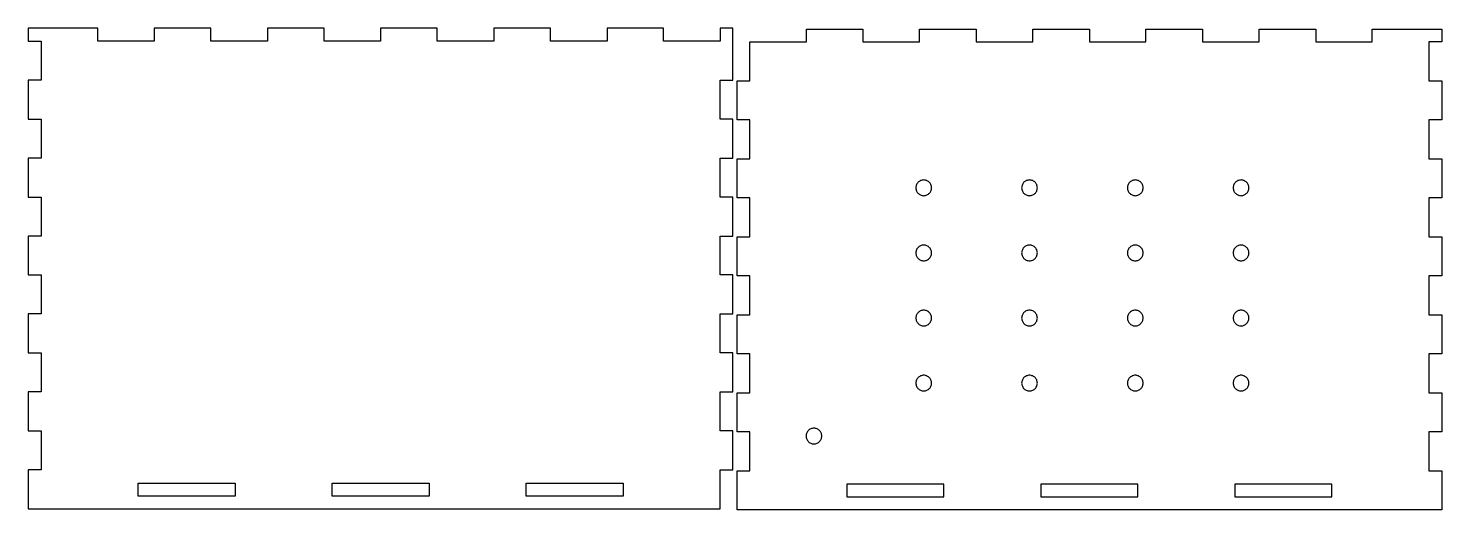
# Model space of a CAD drawing. Extents: x -116 to 1074, y 4 to 798.
# Drawn here: x 4 to 445.3, y 306.2 to 456.5 of the extents above; entities that cross this region are included whole.
import ezdxf

# ---------------------------------------------------------------- set-up
doc = ezdxf.new("R2010")
doc.units = 0

msp = doc.modelspace()

# ---------------------------------------------------------------- linework, layer by layer
at = {"layer": 'Layer 1', "color": 7}
for points in [[(25.676332, 456.48198), (4.007012, 456.48198)], [(4.007012, 456.48198), (4.007012, 452.481993)], [(25.676332, 452.481993), (25.676332, 456.48198)], [(61.006056, 456.48198), (43.337225, 456.48198)], [(43.337225, 456.48198), (43.337225, 452.481993)], [(61.006056, 452.481993), (61.006056, 456.48198)], [(96.338425, 456.48198), (78.677531, 456.48198)], [(78.677531, 456.48198), (78.677531, 452.481993)], [(96.338425, 452.481993), (96.338425, 456.48198)], [(131.676085, 456.48198), (114.007257, 456.48198)], [(114.007257, 456.48198), (114.007257, 452.481993)], [(131.676085, 452.481993), (131.676085, 456.48198)], [(167.005809, 456.48198), (149.33698, 456.48198)], [(149.33698, 456.48198), (149.33698, 452.481993)], [(167.005809, 452.481993), (167.005809, 456.48198)], [(202.33818, 456.48198), (184.677286, 456.48198)], [(184.677286, 456.48198), (184.677286, 452.481993)], [(202.33818, 452.481993), (202.33818, 456.48198)], [(224.007499, 456.48198), (220.007009, 456.48198)], [(220.007009, 456.48198), (220.007009, 452.481993)], [(224.007499, 440.315317), (224.007499, 456.48198)], [(246.929895, 452.217186), (246.929895, 456.217173)], [(246.929895, 456.217173), (264.590789, 456.217173)], [(264.590789, 456.217173), (264.590789, 452.217186)], [(282.259618, 452.217186), (282.259618, 456.217173)], [(282.259618, 456.217173), (299.925804, 456.217173)], [(299.925804, 456.217173), (299.925804, 452.217186)], [(317.591987, 452.217186), (317.591987, 456.217173)], [(317.591987, 456.217173), (335.260819, 456.217173)], [(335.260819, 456.217173), (335.260819, 452.217186)], [(352.927004, 452.217186), (352.927004, 456.217173)], [(352.927004, 456.217173), (370.593188, 456.217173)], [(370.593188, 456.217173), (370.593188, 452.217186)], [(388.259373, 452.217186), (388.259373, 456.217173)], [(388.259373, 456.217173), (405.925559, 456.217173)], [(405.925559, 456.217173), (405.925559, 452.217186)], [(423.591742, 452.217186), (423.591742, 456.217173)], [(423.591742, 456.217173), (445.258418, 456.217173)], [(445.258418, 456.217173), (445.258418, 452.217186)], [(4.007012, 452.481993), (8.007502, 452.481993)], [(8.007502, 452.481993), (8.007502, 440.315317)], [(43.337225, 452.481993), (25.676332, 452.481993)], [(78.677531, 452.481993), (61.006056, 452.481993)], [(114.007257, 452.481993), (96.338425, 452.481993)], [(149.33698, 452.481993), (131.676085, 452.481993)], [(184.677286, 452.481993), (167.005809, 452.481993)], [(220.007009, 452.481993), (202.33818, 452.481993)], [(229.261066, 440.050509), (229.261066, 452.217186)], [(229.261066, 452.217186), (246.929895, 452.217186)], [(264.590789, 452.217186), (282.259618, 452.217186)], [(299.925804, 452.217186), (317.591987, 452.217186)], [(335.260819, 452.217186), (352.927004, 452.217186)], [(370.593188, 452.217186), (388.259373, 452.217186)], [(405.925559, 452.217186), (423.591742, 452.217186)], [(441.260571, 452.217186), (441.260571, 440.050509)], [(445.258418, 452.217186), (441.260571, 452.217186)], [(8.007502, 440.315317), (4.007012, 440.315317)], [(4.007012, 440.315317), (4.007012, 428.148748)], [(220.007009, 428.148748), (220.007009, 440.315317)], [(220.007009, 440.315317), (224.007499, 440.315317)], [(225.260575, 427.88394), (225.260575, 440.050509)], [(225.260575, 440.050509), (229.261066, 440.050509)], [(441.260571, 440.050509), (445.258418, 440.050509)], [(445.258418, 440.050509), (445.258418, 427.88394)], [(4.007012, 428.148748), (8.007502, 428.148748)], [(8.007502, 428.148748), (8.007502, 415.98202)], [(224.007499, 428.148748), (220.007009, 428.148748)], [(224.007499, 415.98202), (224.007499, 428.148748)], [(229.261066, 427.88394), (225.260575, 427.88394)], [(229.261066, 415.717213), (229.261066, 427.88394)], [(445.258418, 427.88394), (441.260571, 427.88394)], [(441.260571, 427.88394), (441.260571, 415.717213)], [(8.007502, 415.98202), (4.007012, 415.98202)], [(4.007012, 415.98202), (4.007012, 403.815452)], [(220.007009, 403.815452), (220.007009, 415.98202)], [(220.007009, 415.98202), (224.007499, 415.98202)], [(225.260575, 403.550644), (225.260575, 415.717213)], [(225.260575, 415.717213), (229.261066, 415.717213)], [(441.260571, 415.717213), (445.258418, 415.717213)], [(445.258418, 415.717213), (445.258418, 403.550644)], [(281.113977, 406.943386), (281.100747, 406.68727)], [(281.100747, 406.68727), (281.113977, 406.431156)], [(281.153664, 407.196592), (281.113977, 406.943386)], [(281.113977, 406.431156), (281.153664, 406.17795)], [(281.21981, 407.444507), (281.153664, 407.196592)], [(281.153664, 406.17795), (281.21981, 405.930301)], [(281.312414, 407.68369), (281.21981, 407.444507)], [(281.42883, 407.912289), (281.312414, 407.68369)], [(281.569059, 408.127393), (281.42883, 407.912289)], [(281.727809, 408.326624), (281.569059, 408.127393)], [(281.910369, 408.507866), (281.727809, 408.326624)], [(282.108806, 408.669523), (281.910369, 408.507866)], [(282.325764, 408.809223), (282.108806, 408.669523)], [(282.553305, 408.925375), (282.325764, 408.809223)], [(282.794076, 409.01745), (282.553305, 408.925375)], [(283.040138, 409.08386), (282.794076, 409.01745)], [(283.294138, 409.123812), (283.040138, 409.08386)], [(283.550781, 409.137306), (283.294138, 409.123812)], [(283.80478, 409.123812), (283.550781, 409.137306)], [(284.05878, 409.08386), (283.80478, 409.123812)], [(284.307488, 409.01745), (284.05878, 409.08386)], [(284.545613, 408.925375), (284.307488, 409.01745)], [(284.7758, 408.809223), (284.545613, 408.925375)], [(284.990112, 408.669523), (284.7758, 408.809223)], [(285.188549, 408.507866), (284.990112, 408.669523)], [(285.371112, 408.326624), (285.188549, 408.507866)], [(285.532507, 408.127393), (285.371112, 408.326624)], [(285.672736, 407.912289), (285.532507, 408.127393)], [(285.786507, 407.68369), (285.672736, 407.912289)], [(285.879111, 407.444507), (285.786507, 407.68369)], [(285.945257, 407.196592), (285.879111, 407.444507)], [(285.879111, 405.930301), (285.945257, 406.17795)], [(285.98759, 406.943386), (285.945257, 407.196592)], [(285.945257, 406.17795), (285.98759, 406.431156)], [(286.000817, 406.68727), (285.987587, 406.943386)], [(285.98759, 406.431156), (286.000819, 406.68727)], [(314.133893, 406.943386), (314.120663, 406.68727)], [(314.120663, 406.68727), (314.133893, 406.431156)], [(314.17358, 407.196592), (314.133893, 406.943386)], [(314.133893, 406.431156), (314.17358, 406.17795)], [(314.239726, 407.444507), (314.17358, 407.196592)], [(314.17358, 406.17795), (314.239726, 405.930301)], [(314.33233, 407.68369), (314.239726, 407.444507)], [(314.448746, 407.912289), (314.33233, 407.68369)], [(314.588975, 408.127393), (314.448746, 407.912289)], [(314.747725, 408.326624), (314.588975, 408.127393)], [(314.930287, 408.507866), (314.747725, 408.326624)], [(315.128725, 408.669523), (314.930287, 408.507866)], [(315.345683, 408.809223), (315.128725, 408.669523)], [(315.573222, 408.925375), (315.345683, 408.809223)], [(315.813992, 409.01745), (315.573222, 408.925375)], [(316.060054, 409.08386), (315.813992, 409.01745)], [(316.314054, 409.123812), (316.060054, 409.08386)], [(316.570699, 409.137306), (316.314054, 409.123812)], [(316.824699, 409.123812), (316.570699, 409.137306)], [(317.078699, 409.08386), (316.824699, 409.123812)], [(317.327404, 409.01745), (317.078699, 409.08386)], [(317.565529, 408.925375), (317.327404, 409.01745)], [(317.795716, 408.809223), (317.565529, 408.925375)], [(318.010028, 408.669523), (317.795716, 408.809223)], [(318.208466, 408.507866), (318.010028, 408.669523)], [(318.391028, 408.326624), (318.208466, 408.507866)], [(318.552423, 408.127393), (318.391028, 408.326624)], [(318.692652, 407.912289), (318.552423, 408.127393)], [(318.806423, 407.68369), (318.692652, 407.912289)], [(318.899027, 407.444507), (318.806423, 407.68369)], [(318.965173, 407.196592), (318.899027, 407.444507)], [(318.899027, 405.930301), (318.965173, 406.17795)], [(319.007506, 406.943386), (318.965173, 407.196592)], [(318.965173, 406.17795), (319.007506, 406.431156)], [(319.020735, 406.68727), (319.007506, 406.943386)], [(319.007506, 406.431156), (319.020735, 406.68727)], [(347.153811, 406.943386), (347.140582, 406.68727)], [(347.140582, 406.68727), (347.153811, 406.431156)], [(347.193496, 407.196592), (347.153811, 406.943386)], [(347.153811, 406.431156), (347.193496, 406.17795)], [(347.259642, 407.444507), (347.193496, 407.196592)], [(347.193496, 406.17795), (347.259642, 405.930301)], [(347.352246, 407.68369), (347.259642, 407.444507)], [(347.468662, 407.912289), (347.352246, 407.68369)], [(347.608891, 408.127393), (347.468662, 407.912289)], [(347.767641, 408.326624), (347.608891, 408.127393)], [(347.950204, 408.507866), (347.767641, 408.326624)], [(348.148641, 408.669523), (347.950204, 408.507866)], [(348.365599, 408.809223), (348.148641, 408.669523)], [(348.59314, 408.925375), (348.365599, 408.809223)], [(348.833911, 409.01745), (348.59314, 408.925375)], [(349.079973, 409.08386), (348.833911, 409.01745)], [(349.33397, 409.123812), (349.079973, 409.08386)], [(349.590615, 409.137306), (349.33397, 409.123812)], [(349.844615, 409.123812), (349.590615, 409.137306)], [(350.098615, 409.08386), (349.844615, 409.123812)], [(350.347323, 409.01745), (350.098615, 409.08386)], [(350.585448, 408.925375), (350.347323, 409.01745)], [(350.815635, 408.809223), (350.585448, 408.925375)], [(351.029947, 408.669523), (350.815635, 408.809223)], [(351.228382, 408.507866), (351.029947, 408.669523)], [(351.410944, 408.326624), (351.228382, 408.507866)], [(351.57234, 408.127393), (351.410944, 408.326624)], [(351.712569, 407.912289), (351.57234, 408.127393)], [(351.826339, 407.68369), (351.712569, 407.912289)], [(351.918943, 407.444507), (351.826339, 407.68369)], [(351.985089, 407.196592), (351.918943, 407.444507)], [(351.918943, 405.930301), (351.985089, 406.17795)], [(352.027422, 406.943386), (351.985089, 407.196592)], [(351.985089, 406.17795), (352.027422, 406.431156)], [(352.040651, 406.68727), (352.027422, 406.943386)], [(352.027422, 406.431156), (352.040651, 406.68727)], [(380.173727, 406.943386), (380.160498, 406.68727)], [(380.160498, 406.68727), (380.173727, 406.431156)], [(380.213415, 407.196592), (380.173727, 406.943386)], [(380.173727, 406.431156), (380.213415, 406.17795)], [(380.279561, 407.444507), (380.213415, 407.196592)], [(380.213415, 406.17795), (380.279561, 405.930301)], [(380.372162, 407.68369), (380.279561, 407.444507)], [(380.488579, 407.912289), (380.372162, 407.68369)], [(380.628808, 408.127393), (380.488579, 407.912289)], [(380.787557, 408.326624), (380.628808, 408.127393)], [(380.97012, 408.507866), (380.787557, 408.326624)], [(381.168557, 408.669523), (380.97012, 408.507866)], [(381.385515, 408.809223), (381.168557, 408.669523)], [(381.613056, 408.925375), (381.385515, 408.809223)], [(381.853827, 409.01745), (381.613056, 408.925375)], [(382.099889, 409.08386), (381.853827, 409.01745)], [(382.353889, 409.123812), (382.099889, 409.08386)], [(382.610534, 409.137306), (382.353889, 409.123812)], [(382.864531, 409.123812), (382.610534, 409.137306)], [(383.118531, 409.08386), (382.864531, 409.123812)], [(383.367239, 409.01745), (383.118531, 409.08386)], [(383.605364, 408.925375), (383.367239, 409.01745)], [(383.835551, 408.809223), (383.605364, 408.925375)], [(384.049863, 408.669523), (383.835551, 408.809223)], [(384.2483, 408.507866), (384.049863, 408.669523)], [(384.430863, 408.326624), (384.2483, 408.507866)], [(384.592256, 408.127393), (384.430863, 408.326624)], [(384.732485, 407.912289), (384.592256, 408.127393)], [(384.846255, 407.68369), (384.732485, 407.912289)], [(384.938859, 407.444507), (384.846255, 407.68369)], [(385.005005, 407.196592), (384.938859, 407.444507)], [(384.938859, 405.930301), (385.005005, 406.17795)], [(385.047338, 406.943386), (385.005005, 407.196592)], [(385.005005, 406.17795), (385.047338, 406.431156)], [(385.060567, 406.68727), (385.047338, 406.943386)], [(385.047338, 406.431156), (385.060567, 406.68727)], [(4.007012, 403.815452), (8.007502, 403.815452)], [(8.007502, 403.815452), (8.007502, 391.648883)], [(224.007499, 403.815452), (220.007009, 403.815452)], [(224.007499, 391.648883), (224.007499, 403.815452)], [(229.261066, 403.550644), (225.260575, 403.550644)], [(229.261066, 391.384075), (229.261066, 403.550644)], [(281.21981, 405.930301), (281.312414, 405.690853)], [(281.312414, 405.690853), (281.42883, 405.462253)], [(281.42883, 405.462253), (281.569059, 405.247147)], [(281.569059, 405.247147), (281.727809, 405.047916)], [(281.727809, 405.047916), (281.910369, 404.866677)], [(281.910369, 404.866677), (282.108806, 404.705281)], [(282.108806, 404.705281), (282.325764, 404.565582)], [(282.325764, 404.565582), (282.553305, 404.449168)], [(282.553305, 404.449168), (282.794076, 404.357093)], [(282.794076, 404.357093), (283.040138, 404.29068)], [(283.040138, 404.29068), (283.294138, 404.250728)], [(283.294138, 404.250728), (283.550781, 404.237234)], [(283.550781, 404.237237), (283.80478, 404.25073)], [(283.80478, 404.250728), (284.05878, 404.29068)], [(284.05878, 404.29068), (284.307488, 404.357093)], [(284.307488, 404.357093), (284.545613, 404.449168)], [(284.545613, 404.449168), (284.7758, 404.565582)], [(284.7758, 404.565582), (284.990112, 404.705281)], [(284.990112, 404.705281), (285.188549, 404.866677)], [(285.188549, 404.866677), (285.371112, 405.047916)], [(285.371112, 405.047916), (285.532507, 405.247147)], [(285.532507, 405.247147), (285.672736, 405.462253)], [(285.672736, 405.462253), (285.786507, 405.690853)], [(285.786507, 405.690853), (285.879111, 405.930301)], [(314.239726, 405.930301), (314.33233, 405.690853)], [(314.33233, 405.690853), (314.448746, 405.462253)], [(314.448746, 405.462253), (314.588975, 405.247147)], [(314.588975, 405.247147), (314.747725, 405.047916)], [(314.747725, 405.047916), (314.930287, 404.866677)], [(314.930287, 404.866677), (315.128725, 404.705281)], [(315.128725, 404.705281), (315.345683, 404.565582)], [(315.345683, 404.565582), (315.573222, 404.449168)], [(315.573222, 404.449168), (315.813992, 404.357093)], [(315.813992, 404.357093), (316.060054, 404.29068)], [(316.060054, 404.29068), (316.314054, 404.250728)], [(316.314054, 404.250728), (316.570699, 404.237234)], [(316.570699, 404.237237), (316.824699, 404.25073)], [(316.824699, 404.250728), (317.078699, 404.29068)], [(317.078699, 404.29068), (317.327404, 404.357093)], [(317.327404, 404.357093), (317.565529, 404.449168)], [(317.565529, 404.449168), (317.795716, 404.565582)], [(317.795716, 404.565582), (318.010028, 404.705281)], [(318.010028, 404.705281), (318.208466, 404.866677)], [(318.208466, 404.866677), (318.391028, 405.047916)], [(318.391028, 405.047916), (318.552423, 405.247147)], [(318.552423, 405.247147), (318.692652, 405.462253)], [(318.692652, 405.462253), (318.806423, 405.690853)], [(318.806423, 405.690853), (318.899027, 405.930301)], [(347.259642, 405.930301), (347.352246, 405.690853)], [(347.352246, 405.690853), (347.468662, 405.462253)], [(347.468662, 405.462253), (347.608891, 405.247147)], [(347.608891, 405.247147), (347.767641, 405.047916)], [(347.767641, 405.047916), (347.950204, 404.866677)], [(347.950204, 404.866677), (348.148641, 404.705281)], [(348.148641, 404.705281), (348.365599, 404.565582)], [(348.365599, 404.565582), (348.59314, 404.449168)], [(348.59314, 404.449168), (348.833911, 404.357093)], [(348.833911, 404.357093), (349.079973, 404.29068)], [(349.079973, 404.29068), (349.33397, 404.250728)], [(349.33397, 404.250728), (349.590615, 404.237234)], [(349.590615, 404.237237), (349.844615, 404.25073)], [(349.844615, 404.250728), (350.098615, 404.29068)], [(350.098615, 404.29068), (350.347323, 404.357093)], [(350.347323, 404.357093), (350.585448, 404.449168)], [(350.585448, 404.449168), (350.815635, 404.565582)], [(350.815635, 404.565582), (351.029947, 404.705281)], [(351.029947, 404.705281), (351.228382, 404.866677)], [(351.228382, 404.866677), (351.410944, 405.047916)], [(351.410944, 405.047916), (351.57234, 405.247147)], [(351.57234, 405.247147), (351.712569, 405.462253)], [(351.712569, 405.462253), (351.826339, 405.690853)], [(351.826339, 405.690853), (351.918943, 405.930301)], [(380.279561, 405.930301), (380.372162, 405.690853)], [(380.372162, 405.690853), (380.488579, 405.462253)], [(380.488579, 405.462253), (380.628808, 405.247147)], [(380.628808, 405.247147), (380.787557, 405.047916)], [(380.787557, 405.047916), (380.97012, 404.866677)], [(380.97012, 404.866677), (381.168557, 404.705281)], [(381.168557, 404.705281), (381.385515, 404.565582)], [(381.385515, 404.565582), (381.613056, 404.449168)], [(381.613056, 404.449168), (381.853827, 404.357093)], [(381.853827, 404.357093), (382.099889, 404.29068)], [(382.099889, 404.29068), (382.353889, 404.250728)], [(382.353889, 404.250728), (382.610534, 404.237234)], [(382.610534, 404.237237), (382.864531, 404.25073)], [(382.864531, 404.250728), (383.118531, 404.29068)], [(383.118531, 404.29068), (383.367239, 404.357093)], [(383.367239, 404.357093), (383.605364, 404.449168)], [(383.605364, 404.449168), (383.835551, 404.565582)], [(383.835551, 404.565582), (384.049863, 404.705281)], [(384.049863, 404.705281), (384.2483, 404.866677)], [(384.2483, 404.866677), (384.430863, 405.047916)], [(384.430863, 405.047916), (384.592256, 405.247147)], [(384.592256, 405.247147), (384.732485, 405.462253)], [(384.732485, 405.462253), (384.846255, 405.690853)], [(384.846255, 405.690853), (384.938859, 405.930301)], [(445.258418, 403.550644), (441.260571, 403.550644)], [(441.260571, 403.550644), (441.260571, 391.384075)], [(8.007502, 391.648883), (4.007012, 391.648883)], [(4.007012, 391.648883), (4.007012, 379.482047)], [(220.007009, 379.482047), (220.007009, 391.648883)], [(220.007009, 391.648883), (224.007499, 391.648883)], [(225.260575, 379.217242), (225.260575, 391.384075)], [(225.260575, 391.384075), (229.261066, 391.384075)], [(282.108806, 388.349575), (281.910369, 388.187915)], [(282.325764, 388.489275), (282.108806, 388.349575)], [(282.553305, 388.605427), (282.325764, 388.489275)], [(282.794076, 388.697502), (282.553305, 388.605427)], [(283.040138, 388.763912), (282.794076, 388.697502)], [(283.294138, 388.803864), (283.040138, 388.763912)], [(283.550781, 388.817358), (283.294138, 388.803864)], [(283.80478, 388.803864), (283.550781, 388.817358)], [(284.05878, 388.763912), (283.80478, 388.803864)], [(284.307488, 388.697502), (284.05878, 388.763912)], [(284.545613, 388.605427), (284.307488, 388.697502)], [(284.7758, 388.489275), (284.545613, 388.605427)], [(284.990112, 388.349575), (284.7758, 388.489275)], [(285.188549, 388.187915), (284.990112, 388.349575)], [(315.128725, 388.349575), (314.930287, 388.187915)], [(315.345683, 388.489275), (315.128725, 388.349575)], [(315.573222, 388.605427), (315.345683, 388.489275)], [(315.813992, 388.697502), (315.573222, 388.605427)], [(316.060054, 388.763912), (315.813992, 388.697502)], [(316.314054, 388.803864), (316.060054, 388.763912)], [(316.570699, 388.817358), (316.314054, 388.803864)], [(316.824699, 388.803864), (316.570699, 388.817358)], [(317.078699, 388.763912), (316.824699, 388.803864)], [(317.327404, 388.697502), (317.078699, 388.763912)], [(317.565529, 388.605427), (317.327404, 388.697502)], [(317.795716, 388.489275), (317.565529, 388.605427)], [(318.010028, 388.349575), (317.795716, 388.489275)], [(318.208466, 388.187915), (318.010028, 388.349575)], [(348.148641, 388.349575), (347.950204, 388.187915)], [(348.365599, 388.489275), (348.148641, 388.349575)], [(348.59314, 388.605427), (348.365599, 388.489275)], [(348.833911, 388.697502), (348.59314, 388.605427)], [(349.079973, 388.763912), (348.833911, 388.697502)], [(349.33397, 388.803864), (349.079973, 388.763912)], [(349.590615, 388.817358), (349.33397, 388.803864)], [(349.844615, 388.803864), (349.590615, 388.817358)], [(350.098615, 388.763912), (349.844615, 388.803864)], [(350.347323, 388.697502), (350.098615, 388.763912)], [(350.585448, 388.605427), (350.347323, 388.697502)], [(350.815635, 388.489275), (350.585448, 388.605427)], [(351.029947, 388.349575), (350.815635, 388.489275)], [(351.228382, 388.187915), (351.029947, 388.349575)], [(381.168557, 388.349575), (380.97012, 388.187915)], [(381.385515, 388.489275), (381.168557, 388.349575)], [(381.613056, 388.605427), (381.385515, 388.489275)], [(381.853827, 388.697502), (381.613056, 388.605427)], [(382.099889, 388.763912), (381.853827, 388.697502)], [(382.353889, 388.803864), (382.099889, 388.763912)], [(382.610534, 388.817358), (382.353889, 388.803864)], [(382.864531, 388.803864), (382.610534, 388.817358)], [(383.118531, 388.763912), (382.864531, 388.803864)], [(383.367239, 388.697502), (383.118531, 388.763912)], [(383.605364, 388.605427), (383.367239, 388.697502)], [(383.835551, 388.489275), (383.605364, 388.605427)], [(384.049863, 388.349575), (383.835551, 388.489275)], [(384.2483, 388.187915), (384.049863, 388.349575)], [(441.260571, 391.384075), (445.258418, 391.384075)], [(445.258418, 391.384075), (445.258418, 379.217242)], [(281.113977, 386.623438), (281.100747, 386.367322)], [(281.100747, 386.367322), (281.113977, 386.111206)], [(281.153664, 386.876644), (281.113977, 386.623438)], [(281.113977, 386.111206), (281.153664, 385.858002)], [(281.21981, 387.124556), (281.153664, 386.876644)], [(281.153664, 385.858002), (281.21981, 385.61035)], [(281.312414, 387.363739), (281.21981, 387.124556)], [(281.21981, 385.61035), (281.312414, 385.370902)], [(281.42883, 387.592339), (281.312414, 387.363739)], [(281.312414, 385.370902), (281.42883, 385.142305)], [(281.569059, 387.807445), (281.42883, 387.592339)], [(281.42883, 385.142305), (281.569059, 384.927199)], [(281.727809, 388.006676), (281.569059, 387.807445)], [(281.569059, 384.927199), (281.727809, 384.727968)], [(281.910369, 388.187915), (281.727809, 388.006676)], [(281.727809, 384.727968), (281.910369, 384.546729)], [(281.910369, 384.546729), (282.108806, 384.385333)], [(282.108806, 384.385333), (282.325764, 384.245634)], [(282.325764, 384.245634), (282.553305, 384.129217)], [(282.553305, 384.129217), (282.794076, 384.037142)], [(282.794076, 384.037142), (283.040138, 383.970732)], [(283.040138, 383.970732), (283.294138, 383.93078)], [(283.294138, 383.93078), (283.550781, 383.917286)], [(283.550781, 383.917286), (283.80478, 383.93078)], [(283.80478, 383.93078), (284.05878, 383.970732)], [(284.05878, 383.970732), (284.307488, 384.037142)], [(284.307488, 384.037142), (284.545613, 384.129217)], [(284.545613, 384.129217), (284.7758, 384.245634)], [(284.7758, 384.245634), (284.990112, 384.385333)], [(284.990112, 384.385333), (285.188549, 384.546729)], [(285.371112, 388.006676), (285.188549, 388.187915)], [(285.188549, 384.546729), (285.371112, 384.727968)], [(285.532507, 387.807445), (285.371112, 388.006676)], [(285.371112, 384.727968), (285.532507, 384.927199)], [(285.672736, 387.592339), (285.532507, 387.807445)], [(285.532507, 384.927199), (285.672736, 385.142305)], [(285.786507, 387.363739), (285.672736, 387.592339)], [(285.672736, 385.142305), (285.786507, 385.370902)], [(285.879111, 387.124556), (285.786507, 387.363739)], [(285.786507, 385.370902), (285.879111, 385.61035)], [(285.945257, 386.876644), (285.879111, 387.124556)], [(285.879111, 385.61035), (285.945257, 385.858002)], [(285.98759, 386.623438), (285.945257, 386.876644)], [(285.945257, 385.858002), (285.98759, 386.111206)], [(286.000817, 386.367322), (285.987587, 386.623438)], [(285.98759, 386.111206), (286.000819, 386.367322)], [(314.133893, 386.623438), (314.120663, 386.367322)], [(314.120663, 386.367322), (314.133893, 386.111206)], [(314.17358, 386.876644), (314.133893, 386.623438)], [(314.133893, 386.111206), (314.17358, 385.858002)], [(314.239726, 387.124556), (314.17358, 386.876644)], [(314.17358, 385.858002), (314.239726, 385.61035)], [(314.33233, 387.363739), (314.239726, 387.124556)], [(314.239726, 385.61035), (314.33233, 385.370902)], [(314.448746, 387.592339), (314.33233, 387.363739)], [(314.33233, 385.370902), (314.448746, 385.142305)], [(314.588975, 387.807445), (314.448746, 387.592339)], [(314.448746, 385.142305), (314.588975, 384.927199)], [(314.747725, 388.006676), (314.588975, 387.807445)], [(314.588975, 384.927199), (314.747725, 384.727968)], [(314.930287, 388.187915), (314.747725, 388.006676)], [(314.747725, 384.727968), (314.930287, 384.546729)], [(314.930287, 384.546729), (315.128725, 384.385333)], [(315.128725, 384.385333), (315.345683, 384.245634)], [(315.345683, 384.245634), (315.573222, 384.129217)], [(315.573222, 384.129217), (315.813992, 384.037142)], [(315.813992, 384.037142), (316.060054, 383.970732)], [(316.060054, 383.970732), (316.314054, 383.93078)], [(316.314054, 383.93078), (316.570699, 383.917286)], [(316.570699, 383.917286), (316.824699, 383.93078)], [(316.824699, 383.93078), (317.078699, 383.970732)], [(317.078699, 383.970732), (317.327404, 384.037142)], [(317.327404, 384.037142), (317.565529, 384.129217)], [(317.565529, 384.129217), (317.795716, 384.245634)], [(317.795716, 384.245634), (318.010028, 384.385333)], [(318.010028, 384.385333), (318.208466, 384.546729)], [(318.391028, 388.006676), (318.208466, 388.187915)], [(318.208466, 384.546729), (318.391028, 384.727968)], [(318.552423, 387.807445), (318.391028, 388.006676)], [(318.391028, 384.727968), (318.552423, 384.927199)], [(318.692652, 387.592339), (318.552423, 387.807445)], [(318.552423, 384.927199), (318.692652, 385.142305)], [(318.806423, 387.363739), (318.692652, 387.592339)], [(318.692652, 385.142305), (318.806423, 385.370902)], [(318.899027, 387.124556), (318.806423, 387.363739)], [(318.806423, 385.370902), (318.899027, 385.61035)], [(318.965173, 386.876644), (318.899027, 387.124556)], [(318.899027, 385.61035), (318.965173, 385.858002)], [(319.007506, 386.623438), (318.965173, 386.876644)], [(318.965173, 385.858002), (319.007506, 386.111206)], [(319.020735, 386.367322), (319.007506, 386.623438)], [(319.007506, 386.111206), (319.020735, 386.367322)], [(347.153811, 386.623438), (347.140582, 386.367322)], [(347.140582, 386.367322), (347.153811, 386.111206)], [(347.193496, 386.876644), (347.153811, 386.623438)], [(347.153811, 386.111206), (347.193496, 385.858002)], [(347.259642, 387.124556), (347.193496, 386.876644)], [(347.193496, 385.858002), (347.259642, 385.61035)], [(347.352246, 387.363739), (347.259642, 387.124556)], [(347.259642, 385.61035), (347.352246, 385.370902)], [(347.468662, 387.592339), (347.352246, 387.363739)], [(347.352246, 385.370902), (347.468662, 385.142305)], [(347.608891, 387.807445), (347.468662, 387.592339)], [(347.468662, 385.142305), (347.608891, 384.927199)], [(347.767641, 388.006676), (347.608891, 387.807445)], [(347.608891, 384.927199), (347.767641, 384.727968)], [(347.950204, 388.187915), (347.767641, 388.006676)], [(347.767641, 384.727968), (347.950204, 384.546729)], [(347.950204, 384.546729), (348.148641, 384.385333)], [(348.148641, 384.385333), (348.365599, 384.245634)], [(348.365599, 384.245634), (348.59314, 384.129217)], [(348.59314, 384.129217), (348.833911, 384.037142)], [(348.833911, 384.037142), (349.079973, 383.970732)], [(349.079973, 383.970732), (349.33397, 383.93078)], [(349.33397, 383.93078), (349.590615, 383.917286)], [(349.590615, 383.917286), (349.844615, 383.93078)], [(349.844615, 383.93078), (350.098615, 383.970732)], [(350.098615, 383.970732), (350.347323, 384.037142)], [(350.347323, 384.037142), (350.585448, 384.129217)], [(350.585448, 384.129217), (350.815635, 384.245634)], [(350.815635, 384.245634), (351.029947, 384.385333)], [(351.029947, 384.385333), (351.228382, 384.546729)], [(351.410944, 388.006676), (351.228382, 388.187915)], [(351.228382, 384.546729), (351.410944, 384.727968)], [(351.57234, 387.807445), (351.410944, 388.006676)], [(351.410944, 384.727968), (351.57234, 384.927199)], [(351.712569, 387.592339), (351.57234, 387.807445)], [(351.57234, 384.927199), (351.712569, 385.142305)], [(351.826339, 387.363739), (351.712569, 387.592339)], [(351.712569, 385.142305), (351.826339, 385.370902)], [(351.918943, 387.124556), (351.826339, 387.363739)], [(351.826339, 385.370902), (351.918943, 385.61035)], [(351.985089, 386.876644), (351.918943, 387.124556)], [(351.918943, 385.61035), (351.985089, 385.858002)], [(352.027422, 386.623438), (351.985089, 386.876644)], [(351.985089, 385.858002), (352.027422, 386.111206)], [(352.040651, 386.367322), (352.027422, 386.623438)], [(352.027422, 386.111206), (352.040651, 386.367322)], [(380.173727, 386.623438), (380.160498, 386.367322)], [(380.160498, 386.367322), (380.173727, 386.111206)], [(380.213415, 386.876644), (380.173727, 386.623438)], [(380.173727, 386.111206), (380.213415, 385.858002)], [(380.279561, 387.124556), (380.213415, 386.876644)], [(380.213415, 385.858002), (380.279561, 385.61035)], [(380.372162, 387.363739), (380.279561, 387.124556)], [(380.279561, 385.61035), (380.372162, 385.370902)], [(380.488579, 387.592339), (380.372162, 387.363739)], [(380.372162, 385.370902), (380.488579, 385.142305)], [(380.628808, 387.807445), (380.488579, 387.592339)], [(380.488579, 385.142305), (380.628808, 384.927199)], [(380.787557, 388.006676), (380.628808, 387.807445)], [(380.628808, 384.927199), (380.787557, 384.727968)], [(380.97012, 388.187915), (380.787557, 388.006676)], [(380.787557, 384.727968), (380.97012, 384.546729)], [(380.97012, 384.546729), (381.168557, 384.385333)], [(381.168557, 384.385333), (381.385515, 384.245634)], [(381.385515, 384.245634), (381.613056, 384.129217)], [(381.613056, 384.129217), (381.853827, 384.037142)], [(381.853827, 384.037142), (382.099889, 383.970732)], [(382.099889, 383.970732), (382.353889, 383.93078)], [(382.353889, 383.93078), (382.610534, 383.917286)], [(382.610534, 383.917286), (382.864531, 383.93078)], [(382.864531, 383.93078), (383.118531, 383.970732)], [(383.118531, 383.970732), (383.367239, 384.037142)], [(383.367239, 384.037142), (383.605364, 384.129217)], [(383.605364, 384.129217), (383.835551, 384.245634)], [(383.835551, 384.245634), (384.049863, 384.385333)], [(384.049863, 384.385333), (384.2483, 384.546729)], [(384.430863, 388.006676), (384.2483, 388.187915)], [(384.2483, 384.546729), (384.430863, 384.727968)], [(384.592256, 387.807445), (384.430863, 388.006676)], [(384.430863, 384.727968), (384.592256, 384.927199)], [(384.732485, 387.592339), (384.592256, 387.807445)], [(384.592256, 384.927199), (384.732485, 385.142305)], [(384.846255, 387.363739), (384.732485, 387.592339)], [(384.732485, 385.142305), (384.846255, 385.370902)], [(384.938859, 387.124556), (384.846255, 387.363739)], [(384.846255, 385.370902), (384.938859, 385.61035)], [(385.005005, 386.876644), (384.938859, 387.124556)], [(384.938859, 385.61035), (385.005005, 385.858002)], [(385.047338, 386.623438), (385.005005, 386.876644)], [(385.005005, 385.858002), (385.047338, 386.111206)], [(385.060567, 386.367322), (385.047338, 386.623438)], [(385.047338, 386.111206), (385.060567, 386.367322)], [(4.007012, 379.482047), (8.007502, 379.482047)], [(8.007502, 379.482047), (8.007502, 367.315478)], [(224.007499, 379.482047), (220.007009, 379.482047)], [(224.007499, 367.315478), (224.007499, 379.482047)], [(229.261066, 379.217242), (225.260575, 379.217242)], [(229.261066, 367.05067), (229.261066, 379.217242)], [(445.258418, 379.217242), (441.260571, 379.217242)], [(441.260571, 379.217242), (441.260571, 367.05067)], [(8.007502, 367.315478), (4.007012, 367.315478)], [(4.007012, 367.315478), (4.007012, 355.148909)], [(220.007009, 355.148909), (220.007009, 367.315478)], [(220.007009, 367.315478), (224.007499, 367.315478)], [(225.260575, 354.884101), (225.260575, 367.05067)], [(225.260575, 367.05067), (229.261066, 367.05067)], [(281.113977, 366.30349), (281.100747, 366.047374)], [(281.153664, 366.556696), (281.113977, 366.30349)], [(281.21981, 366.804608), (281.153664, 366.556696)], [(281.312414, 367.043791), (281.21981, 366.804608)], [(281.42883, 367.272391), (281.312414, 367.043791)], [(281.569059, 367.487497), (281.42883, 367.272391)], [(281.727809, 367.686728), (281.569059, 367.487497)], [(281.910369, 367.867967), (281.727809, 367.686728)], [(282.108806, 368.029627), (281.910369, 367.867967)], [(282.325764, 368.169327), (282.108806, 368.029627)], [(282.553305, 368.285479), (282.325764, 368.169327)], [(282.794076, 368.377554), (282.553305, 368.285479)], [(283.040138, 368.443964), (282.794076, 368.377554)], [(283.294138, 368.483916), (283.040138, 368.443964)], [(283.550781, 368.49741), (283.294138, 368.483916)], [(283.80478, 368.483916), (283.550781, 368.49741)], [(284.05878, 368.443964), (283.80478, 368.483916)], [(284.307488, 368.377554), (284.05878, 368.443964)], [(284.545613, 368.285479), (284.307488, 368.377554)], [(284.7758, 368.169327), (284.545613, 368.285479)], [(284.990112, 368.029627), (284.7758, 368.169327)], [(285.188549, 367.867967), (284.990112, 368.029627)], [(285.371112, 367.686728), (285.188549, 367.867967)], [(285.532507, 367.487497), (285.371112, 367.686728)], [(285.672736, 367.272391), (285.532507, 367.487497)], [(285.786507, 367.043791), (285.672736, 367.272391)], [(285.879111, 366.804608), (285.786507, 367.043791)], [(285.945257, 366.556696), (285.879111, 366.804608)], [(285.98759, 366.30349), (285.945257, 366.556696)], [(286.000817, 366.047374), (285.987587, 366.30349)], [(314.133893, 366.30349), (314.120663, 366.047374)], [(314.17358, 366.556696), (314.133893, 366.30349)], [(314.239726, 366.804608), (314.17358, 366.556696)], [(314.33233, 367.043791), (314.239726, 366.804608)], [(314.448746, 367.272391), (314.33233, 367.043791)], [(314.588975, 367.487497), (314.448746, 367.272391)], [(314.747725, 367.686728), (314.588975, 367.487497)], [(314.930287, 367.867967), (314.747725, 367.686728)], [(315.128725, 368.029627), (314.930287, 367.867967)], [(315.345683, 368.169327), (315.128725, 368.029627)], [(315.573222, 368.285479), (315.345683, 368.169327)], [(315.813992, 368.377554), (315.573222, 368.285479)], [(316.060054, 368.443964), (315.813992, 368.377554)], [(316.314054, 368.483916), (316.060054, 368.443964)], [(316.570699, 368.49741), (316.314054, 368.483916)], [(316.824699, 368.483916), (316.570699, 368.49741)], [(317.078699, 368.443964), (316.824699, 368.483916)], [(317.327404, 368.377554), (317.078699, 368.443964)], [(317.565529, 368.285479), (317.327404, 368.377554)], [(317.795716, 368.169327), (317.565529, 368.285479)], [(318.010028, 368.029627), (317.795716, 368.169327)], [(318.208466, 367.867967), (318.010028, 368.029627)], [(318.391028, 367.686728), (318.208466, 367.867967)], [(318.552423, 367.487497), (318.391028, 367.686728)], [(318.692652, 367.272391), (318.552423, 367.487497)], [(318.806423, 367.043791), (318.692652, 367.272391)], [(318.899027, 366.804608), (318.806423, 367.043791)], [(318.965173, 366.556696), (318.899027, 366.804608)], [(319.007506, 366.30349), (318.965173, 366.556696)], [(319.020735, 366.047374), (319.007506, 366.30349)], [(347.153811, 366.30349), (347.140582, 366.047374)], [(347.193496, 366.556696), (347.153811, 366.30349)], [(347.259642, 366.804608), (347.193496, 366.556696)], [(347.352246, 367.043791), (347.259642, 366.804608)], [(347.468662, 367.272391), (347.352246, 367.043791)], [(347.608891, 367.487497), (347.468662, 367.272391)], [(347.767641, 367.686728), (347.608891, 367.487497)], [(347.950204, 367.867967), (347.767641, 367.686728)], [(348.148641, 368.029627), (347.950204, 367.867967)], [(348.365599, 368.169327), (348.148641, 368.029627)], [(348.59314, 368.285479), (348.365599, 368.169327)], [(348.833911, 368.377554), (348.59314, 368.285479)], [(349.079973, 368.443964), (348.833911, 368.377554)], [(349.33397, 368.483916), (349.079973, 368.443964)], [(349.590615, 368.49741), (349.33397, 368.483916)], [(349.844615, 368.483916), (349.590615, 368.49741)], [(350.098615, 368.443964), (349.844615, 368.483916)], [(350.347323, 368.377554), (350.098615, 368.443964)], [(350.585448, 368.285479), (350.347323, 368.377554)], [(350.815635, 368.169327), (350.585448, 368.285479)], [(351.029947, 368.029627), (350.815635, 368.169327)], [(351.228382, 367.867967), (351.029947, 368.029627)], [(351.410944, 367.686728), (351.228382, 367.867967)], [(351.57234, 367.487497), (351.410944, 367.686728)], [(351.712569, 367.272391), (351.57234, 367.487497)], [(351.826339, 367.043791), (351.712569, 367.272391)], [(351.918943, 366.804608), (351.826339, 367.043791)], [(351.985089, 366.556696), (351.918943, 366.804608)], [(352.027422, 366.30349), (351.985089, 366.556696)], [(352.040651, 366.047374), (352.027422, 366.30349)], [(380.173727, 366.30349), (380.160498, 366.047374)], [(380.213415, 366.556696), (380.173727, 366.30349)], [(380.279561, 366.804608), (380.213415, 366.556696)], [(380.372162, 367.043791), (380.279561, 366.804608)], [(380.488579, 367.272391), (380.372162, 367.043791)], [(380.628808, 367.487497), (380.488579, 367.272391)], [(380.787557, 367.686728), (380.628808, 367.487497)], [(380.97012, 367.867967), (380.787557, 367.686728)], [(381.168557, 368.029627), (380.97012, 367.867967)], [(381.385515, 368.169327), (381.168557, 368.029627)], [(381.613056, 368.285479), (381.385515, 368.169327)], [(381.853827, 368.377554), (381.613056, 368.285479)], [(382.099889, 368.443964), (381.853827, 368.377554)], [(382.353889, 368.483916), (382.099889, 368.443964)], [(382.610534, 368.49741), (382.353889, 368.483916)], [(382.864531, 368.483916), (382.610534, 368.49741)], [(383.118531, 368.443964), (382.864531, 368.483916)], [(383.367239, 368.377554), (383.118531, 368.443964)], [(383.605364, 368.285479), (383.367239, 368.377554)], [(383.835551, 368.169327), (383.605364, 368.285479)], [(384.049863, 368.029627), (383.835551, 368.169327)], [(384.2483, 367.867967), (384.049863, 368.029627)], [(384.430863, 367.686728), (384.2483, 367.867967)], [(384.592256, 367.487497), (384.430863, 367.686728)], [(384.732485, 367.272391), (384.592256, 367.487497)], [(384.846255, 367.043791), (384.732485, 367.272391)], [(384.938859, 366.804608), (384.846255, 367.043791)], [(385.005005, 366.556696), (384.938859, 366.804608)], [(385.047338, 366.30349), (385.005005, 366.556696)], [(385.060567, 366.047374), (385.047338, 366.30349)], [(441.260571, 367.05067), (445.258418, 367.05067)], [(445.258418, 367.05067), (445.258418, 354.884101)], [(281.100747, 366.047374), (281.113977, 365.791258)], [(281.113977, 365.791258), (281.153664, 365.538052)], [(281.153664, 365.538052), (281.21981, 365.290402)], [(281.21981, 365.290402), (281.312414, 365.050955)], [(281.312414, 365.050955), (281.42883, 364.822355)], [(281.42883, 364.822355), (281.569059, 364.607249)], [(281.569059, 364.607249), (281.727809, 364.408018)], [(281.727809, 364.408018), (281.910369, 364.226781)], [(281.910369, 364.226781), (282.108806, 364.065386)], [(282.108806, 364.065386), (282.325764, 363.925686)], [(282.325764, 363.925686), (282.553305, 363.809269)], [(282.553305, 363.809269), (282.794076, 363.717194)], [(282.794076, 363.717194), (283.040138, 363.650784)], [(283.040138, 363.650784), (283.294138, 363.610832)], [(283.294138, 363.610832), (283.550781, 363.597338)], [(283.550781, 363.597338), (283.80478, 363.610832)], [(283.80478, 363.610832), (284.05878, 363.650784)], [(284.05878, 363.650784), (284.307488, 363.717194)], [(284.307488, 363.717194), (284.545613, 363.809269)], [(284.545613, 363.809269), (284.7758, 363.925686)], [(284.7758, 363.925686), (284.990112, 364.065386)], [(284.990112, 364.065386), (285.188549, 364.226781)], [(285.188549, 364.226781), (285.371112, 364.408018)], [(285.371112, 364.408018), (285.532507, 364.607249)], [(285.532507, 364.607249), (285.672736, 364.822355)], [(285.672736, 364.822355), (285.786507, 365.050955)], [(285.786507, 365.050955), (285.879111, 365.290402)], [(285.879111, 365.290402), (285.945257, 365.538052)], [(285.945257, 365.538052), (285.98759, 365.791258)], [(285.98759, 365.791258), (286.000819, 366.047374)], [(314.120663, 366.047374), (314.133893, 365.791258)], [(314.133893, 365.791258), (314.17358, 365.538052)], [(314.17358, 365.538052), (314.239726, 365.290402)], [(314.239726, 365.290402), (314.33233, 365.050955)], [(314.33233, 365.050955), (314.448746, 364.822355)], [(314.448746, 364.822355), (314.588975, 364.607249)], [(314.588975, 364.607249), (314.747725, 364.408018)], [(314.747725, 364.408018), (314.930287, 364.226781)], [(314.930287, 364.226781), (315.128725, 364.065386)], [(315.128725, 364.065386), (315.345683, 363.925686)], [(315.345683, 363.925686), (315.573222, 363.809269)], [(315.573222, 363.809269), (315.813992, 363.717194)], [(315.813992, 363.717194), (316.060054, 363.650784)], [(316.060054, 363.650784), (316.314054, 363.610832)], [(316.314054, 363.610832), (316.570699, 363.597338)], [(316.570699, 363.597338), (316.824699, 363.610832)], [(316.824699, 363.610832), (317.078699, 363.650784)], [(317.078699, 363.650784), (317.327404, 363.717194)], [(317.327404, 363.717194), (317.565529, 363.809269)], [(317.565529, 363.809269), (317.795716, 363.925686)], [(317.795716, 363.925686), (318.010028, 364.065386)], [(318.010028, 364.065386), (318.208466, 364.226781)], [(318.208466, 364.226781), (318.391028, 364.408018)], [(318.391028, 364.408018), (318.552423, 364.607249)], [(318.552423, 364.607249), (318.692652, 364.822355)], [(318.692652, 364.822355), (318.806423, 365.050955)], [(318.806423, 365.050955), (318.899027, 365.290402)], [(318.899027, 365.290402), (318.965173, 365.538052)], [(318.965173, 365.538052), (319.007506, 365.791258)], [(319.007506, 365.791258), (319.020735, 366.047374)], [(347.140582, 366.047374), (347.153811, 365.791258)], [(347.153811, 365.791258), (347.193496, 365.538052)], [(347.193496, 365.538052), (347.259642, 365.290402)], [(347.259642, 365.290402), (347.352246, 365.050955)], [(347.352246, 365.050955), (347.468662, 364.822355)], [(347.468662, 364.822355), (347.608891, 364.607249)], [(347.608891, 364.607249), (347.767641, 364.408018)], [(347.767641, 364.408018), (347.950204, 364.226781)], [(347.950204, 364.226781), (348.148641, 364.065386)], [(348.148641, 364.065386), (348.365599, 363.925686)], [(348.365599, 363.925686), (348.59314, 363.809269)], [(348.59314, 363.809269), (348.833911, 363.717194)], [(348.833911, 363.717194), (349.079973, 363.650784)], [(349.079973, 363.650784), (349.33397, 363.610832)], [(349.33397, 363.610832), (349.590615, 363.597338)], [(349.590615, 363.597338), (349.844615, 363.610832)], [(349.844615, 363.610832), (350.098615, 363.650784)], [(350.098615, 363.650784), (350.347323, 363.717194)], [(350.347323, 363.717194), (350.585448, 363.809269)], [(350.585448, 363.809269), (350.815635, 363.925686)], [(350.815635, 363.925686), (351.029947, 364.065386)], [(351.029947, 364.065386), (351.228382, 364.226781)], [(351.228382, 364.226781), (351.410944, 364.408018)], [(351.410944, 364.408018), (351.57234, 364.607249)], [(351.57234, 364.607249), (351.712569, 364.822355)], [(351.712569, 364.822355), (351.826339, 365.050955)], [(351.826339, 365.050955), (351.918943, 365.290402)], [(351.918943, 365.290402), (351.985089, 365.538052)], [(351.985089, 365.538052), (352.027422, 365.791258)], [(352.027422, 365.791258), (352.040651, 366.047374)], [(380.160498, 366.047374), (380.173727, 365.791258)], [(380.173727, 365.791258), (380.213415, 365.538052)], [(380.213415, 365.538052), (380.279561, 365.290402)], [(380.279561, 365.290402), (380.372162, 365.050955)], [(380.372162, 365.050955), (380.488579, 364.822355)], [(380.488579, 364.822355), (380.628808, 364.607249)], [(380.628808, 364.607249), (380.787557, 364.408018)], [(380.787557, 364.408018), (380.97012, 364.226781)], [(380.97012, 364.226781), (381.168557, 364.065386)], [(381.168557, 364.065386), (381.385515, 363.925686)], [(381.385515, 363.925686), (381.613056, 363.809269)], [(381.613056, 363.809269), (381.853827, 363.717194)], [(381.853827, 363.717194), (382.099889, 363.650784)], [(382.099889, 363.650784), (382.353889, 363.610832)], [(382.353889, 363.610832), (382.610534, 363.597338)], [(382.610534, 363.597338), (382.864531, 363.610832)], [(382.864531, 363.610832), (383.118531, 363.650784)], [(383.118531, 363.650784), (383.367239, 363.717194)], [(383.367239, 363.717194), (383.605364, 363.809269)], [(383.605364, 363.809269), (383.835551, 363.925686)], [(383.835551, 363.925686), (384.049863, 364.065386)], [(384.049863, 364.065386), (384.2483, 364.226781)], [(384.2483, 364.226781), (384.430863, 364.408018)], [(384.430863, 364.408018), (384.592256, 364.607249)], [(384.592256, 364.607249), (384.732485, 364.822355)], [(384.732485, 364.822355), (384.846255, 365.050955)], [(384.846255, 365.050955), (384.938859, 365.290402)], [(384.938859, 365.290402), (385.005005, 365.538052)], [(385.005005, 365.538052), (385.047338, 365.791258)], [(385.047338, 365.791258), (385.060567, 366.047374)], [(4.007012, 355.148909), (8.007502, 355.148909)], [(8.007502, 355.148909), (8.007502, 342.98234)], [(224.007499, 355.148909), (220.007009, 355.148909)], [(224.007499, 342.98234), (224.007499, 355.148909)], [(229.261066, 354.884101), (225.260575, 354.884101)], [(229.261066, 342.717533), (229.261066, 354.884101)], [(445.258418, 354.884101), (441.260571, 354.884101)], [(441.260571, 354.884101), (441.260571, 342.717533)], [(281.113977, 345.98354), (281.100747, 345.727424)], [(281.100747, 345.727424), (281.113977, 345.471572)], [(281.153664, 346.236481), (281.113977, 345.98354)], [(281.113977, 345.471572), (281.153664, 345.218366)], [(281.21981, 346.484396), (281.153664, 346.236481)], [(281.153664, 345.218366), (281.21981, 344.970454)], [(281.312414, 346.724372), (281.21981, 346.484396)], [(281.21981, 344.970454), (281.312414, 344.731536)], [(281.42883, 346.952443), (281.312414, 346.724372)], [(281.312414, 344.731536), (281.42883, 344.502407)], [(281.569059, 347.167549), (281.42883, 346.952443)], [(281.42883, 344.502407), (281.569059, 344.287566)], [(281.727809, 347.366515), (281.569059, 347.167549)], [(281.569059, 344.287566), (281.727809, 344.088335)], [(281.910369, 347.548548), (281.727809, 347.366515)], [(282.108806, 347.709412), (281.910369, 347.548548)], [(282.325764, 347.849379), (282.108806, 347.709412)], [(282.553305, 347.965531), (282.325764, 347.849379)], [(282.794076, 348.057339), (282.553305, 347.965531)], [(283.040138, 348.123485), (282.794076, 348.057339)], [(283.294138, 348.164495), (283.040138, 348.123485)], [(283.550781, 348.177459), (283.294138, 348.164495)], [(283.80478, 348.164495), (283.550781, 348.177459)], [(284.05878, 348.123485), (283.80478, 348.164495)], [(284.307488, 348.057339), (284.05878, 348.123485)], [(284.545613, 347.965531), (284.307488, 348.057339)], [(284.7758, 347.849379), (284.545613, 347.965531)], [(284.990112, 347.709412), (284.7758, 347.849379)], [(285.188549, 347.548548), (284.990112, 347.709412)], [(285.371112, 347.366515), (285.188549, 347.548548)], [(285.532507, 347.167549), (285.371112, 347.366515)], [(285.371112, 344.088335), (285.532507, 344.287566)], [(285.672736, 346.952443), (285.532507, 347.167549)], [(285.532507, 344.287566), (285.672736, 344.502407)], [(285.786507, 346.724372), (285.672736, 346.952443)], [(285.672736, 344.502407), (285.786507, 344.731536)], [(285.879111, 346.484396), (285.786507, 346.724372)], [(285.786507, 344.731536), (285.879111, 344.970454)], [(285.945257, 346.236481), (285.879111, 346.484396)], [(285.879111, 344.970454), (285.945257, 345.218366)], [(285.98759, 345.98354), (285.945257, 346.236481)], [(285.945257, 345.218366), (285.98759, 345.471572)], [(286.000817, 345.727424), (285.987587, 345.98354)], [(285.98759, 345.471572), (286.000819, 345.727424)], [(314.133893, 345.98354), (314.120663, 345.727424)], [(314.120663, 345.727424), (314.133893, 345.471572)], [(314.17358, 346.236481), (314.133893, 345.98354)], [(314.133893, 345.471572), (314.17358, 345.218366)], [(314.239726, 346.484396), (314.17358, 346.236481)], [(314.17358, 345.218366), (314.239726, 344.970454)], [(314.33233, 346.724372), (314.239726, 346.484396)], [(314.239726, 344.970454), (314.33233, 344.731536)], [(314.448746, 346.952443), (314.33233, 346.724372)], [(314.33233, 344.731536), (314.448746, 344.502407)], [(314.588975, 347.167549), (314.448746, 346.952443)], [(314.448746, 344.502407), (314.588975, 344.287566)], [(314.747725, 347.366515), (314.588975, 347.167549)], [(314.588975, 344.287566), (314.747725, 344.088335)], [(314.930287, 347.548548), (314.747725, 347.366515)], [(315.128725, 347.709412), (314.930287, 347.548548)], [(315.345683, 347.849379), (315.128725, 347.709412)], [(315.573222, 347.965531), (315.345683, 347.849379)], [(315.813992, 348.057339), (315.573222, 347.965531)], [(316.060054, 348.123485), (315.813992, 348.057339)], [(316.314054, 348.164495), (316.060054, 348.123485)], [(316.570699, 348.177459), (316.314054, 348.164495)], [(316.824699, 348.164495), (316.570699, 348.177459)], [(317.078699, 348.123485), (316.824699, 348.164495)], [(317.327404, 348.057339), (317.078699, 348.123485)], [(317.565529, 347.965531), (317.327404, 348.057339)], [(317.795716, 347.849379), (317.565529, 347.965531)], [(318.010028, 347.709412), (317.795716, 347.849379)], [(318.208466, 347.548548), (318.010028, 347.709412)], [(318.391028, 347.366515), (318.208466, 347.548548)], [(318.552423, 347.167549), (318.391028, 347.366515)], [(318.391028, 344.088335), (318.552423, 344.287566)], [(318.692652, 346.952443), (318.552423, 347.167549)], [(318.552423, 344.287566), (318.692652, 344.502407)], [(318.806423, 346.724372), (318.692652, 346.952443)], [(318.692652, 344.502407), (318.806423, 344.731536)], [(318.899027, 346.484396), (318.806423, 346.724372)], [(318.806423, 344.731536), (318.899027, 344.970454)], [(318.965173, 346.236481), (318.899027, 346.484396)], [(318.899027, 344.970454), (318.965173, 345.218366)], [(319.007506, 345.98354), (318.965173, 346.236481)], [(318.965173, 345.218366), (319.007506, 345.471572)], [(319.020735, 345.727424), (319.007506, 345.98354)], [(319.007506, 345.471572), (319.020735, 345.727424)], [(347.153811, 345.98354), (347.140582, 345.727424)], [(347.140582, 345.727424), (347.153811, 345.471572)], [(347.193496, 346.236481), (347.153811, 345.98354)], [(347.153811, 345.471572), (347.193496, 345.218366)], [(347.259642, 346.484396), (347.193496, 346.236481)], [(347.193496, 345.218366), (347.259642, 344.970454)], [(347.352246, 346.724372), (347.259642, 346.484396)], [(347.259642, 344.970454), (347.352246, 344.731536)], [(347.468662, 346.952443), (347.352246, 346.724372)], [(347.352246, 344.731536), (347.468662, 344.502407)], [(347.608891, 347.167549), (347.468662, 346.952443)], [(347.468662, 344.502407), (347.608891, 344.287566)], [(347.767641, 347.366515), (347.608891, 347.167549)], [(347.608891, 344.287566), (347.767641, 344.088335)], [(347.950204, 347.548548), (347.767641, 347.366515)], [(348.148641, 347.709412), (347.950204, 347.548548)], [(348.365599, 347.849379), (348.148641, 347.709412)], [(348.59314, 347.965531), (348.365599, 347.849379)], [(348.833911, 348.057339), (348.59314, 347.965531)], [(349.079973, 348.123485), (348.833911, 348.057339)], [(349.33397, 348.164495), (349.079973, 348.123485)], [(349.590615, 348.177459), (349.33397, 348.164495)], [(349.844615, 348.164495), (349.590615, 348.177459)], [(350.098615, 348.123485), (349.844615, 348.164495)], [(350.347323, 348.057339), (350.098615, 348.123485)], [(350.585448, 347.965531), (350.347323, 348.057339)], [(350.815635, 347.849379), (350.585448, 347.965531)], [(351.029947, 347.709412), (350.815635, 347.849379)], [(351.228382, 347.548548), (351.029947, 347.709412)], [(351.410944, 347.366515), (351.228382, 347.548548)], [(351.57234, 347.167549), (351.410944, 347.366515)], [(351.410944, 344.088335), (351.57234, 344.287566)], [(351.712569, 346.952443), (351.57234, 347.167549)], [(351.57234, 344.287566), (351.712569, 344.502407)], [(351.826339, 346.724372), (351.712569, 346.952443)], [(351.712569, 344.502407), (351.826339, 344.731536)], [(351.918943, 346.484396), (351.826339, 346.724372)], [(351.826339, 344.731536), (351.918943, 344.970454)], [(351.985089, 346.236481), (351.918943, 346.484396)], [(351.918943, 344.970454), (351.985089, 345.218366)], [(352.027422, 345.98354), (351.985089, 346.236481)], [(351.985089, 345.218366), (352.027422, 345.471572)], [(352.040651, 345.727424), (352.027422, 345.98354)], [(352.027422, 345.471572), (352.040651, 345.727424)], [(380.173727, 345.98354), (380.160498, 345.727424)], [(380.160498, 345.727424), (380.173727, 345.471572)], [(380.213415, 346.236481), (380.173727, 345.98354)], [(380.173727, 345.471572), (380.213415, 345.218366)], [(380.279561, 346.484396), (380.213415, 346.236481)], [(380.213415, 345.218366), (380.279561, 344.970454)], [(380.372162, 346.724372), (380.279561, 346.484396)], [(380.279561, 344.970454), (380.372162, 344.731536)], [(380.488579, 346.952443), (380.372162, 346.724372)], [(380.372162, 344.731536), (380.488579, 344.502407)], [(380.628808, 347.167549), (380.488579, 346.952443)], [(380.488579, 344.502407), (380.628808, 344.287566)], [(380.787557, 347.366515), (380.628808, 347.167549)], [(380.628808, 344.287566), (380.787557, 344.088335)], [(380.97012, 347.548548), (380.787557, 347.366515)], [(381.168557, 347.709412), (380.97012, 347.548548)], [(381.385515, 347.849379), (381.168557, 347.709412)], [(381.613056, 347.965531), (381.385515, 347.849379)], [(381.853827, 348.057339), (381.613056, 347.965531)], [(382.099889, 348.123485), (381.853827, 348.057339)], [(382.353889, 348.164495), (382.099889, 348.123485)], [(382.610534, 348.177459), (382.353889, 348.164495)], [(382.864531, 348.164495), (382.610534, 348.177459)], [(383.118531, 348.123485), (382.864531, 348.164495)], [(383.367239, 348.057339), (383.118531, 348.123485)], [(383.605364, 347.965531), (383.367239, 348.057339)], [(383.835551, 347.849379), (383.605364, 347.965531)], [(384.049863, 347.709412), (383.835551, 347.849379)], [(384.2483, 347.548548), (384.049863, 347.709412)], [(384.430863, 347.366515), (384.2483, 347.548548)], [(384.592256, 347.167549), (384.430863, 347.366515)], [(384.430863, 344.088335), (384.592256, 344.287566)], [(384.732485, 346.952443), (384.592256, 347.167549)], [(384.592256, 344.287566), (384.732485, 344.502407)], [(384.846255, 346.724372), (384.732485, 346.952443)], [(384.732485, 344.502407), (384.846255, 344.731536)], [(384.938859, 346.484396), (384.846255, 346.724372)], [(384.846255, 344.731536), (384.938859, 344.970454)], [(385.005005, 346.236481), (384.938859, 346.484396)], [(384.938859, 344.970454), (385.005005, 345.218366)], [(385.047338, 345.98354), (385.005005, 346.236481)], [(385.005005, 345.218366), (385.047338, 345.471572)], [(385.060567, 345.727424), (385.047338, 345.98354)], [(385.047338, 345.471572), (385.060567, 345.727424)], [(8.007502, 342.98234), (4.007012, 342.98234)], [(4.007012, 342.98234), (4.007012, 330.81524)], [(220.007009, 330.81524), (220.007009, 342.98234)], [(220.007009, 342.98234), (224.007499, 342.98234)], [(225.260575, 330.550432), (225.260575, 342.717533)], [(225.260575, 342.717533), (229.261066, 342.717533)], [(281.727809, 344.088335), (281.910369, 343.906566)], [(281.910369, 343.906566), (282.108806, 343.745435)], [(282.108806, 343.745435), (282.325764, 343.605471)], [(282.325764, 343.605471), (282.553305, 343.489586)], [(282.553305, 343.489586), (282.794076, 343.397508)], [(282.794076, 343.397508), (283.040138, 343.331363)], [(283.040138, 343.331363), (283.294138, 343.290355)], [(283.294138, 343.290355), (283.550781, 343.27739)], [(283.550781, 343.277388), (283.80478, 343.290352)], [(283.80478, 343.290355), (284.05878, 343.331363)], [(284.05878, 343.331363), (284.307488, 343.397508)], [(284.307488, 343.397508), (284.545613, 343.489586)], [(284.545613, 343.489586), (284.7758, 343.605471)], [(284.7758, 343.605471), (284.990112, 343.745435)], [(284.990112, 343.745435), (285.188549, 343.906566)], [(285.188549, 343.906566), (285.371112, 344.088335)], [(314.747725, 344.088335), (314.930287, 343.906566)], [(314.930287, 343.906566), (315.128725, 343.745435)], [(315.128725, 343.745435), (315.345683, 343.605471)], [(315.345683, 343.605471), (315.573222, 343.489586)], [(315.573222, 343.489586), (315.813992, 343.397508)], [(315.813992, 343.397508), (316.060054, 343.331363)], [(316.060054, 343.331363), (316.314054, 343.290355)], [(316.314054, 343.290355), (316.570699, 343.27739)], [(316.570699, 343.277388), (316.824699, 343.290352)], [(316.824699, 343.290355), (317.078699, 343.331363)], [(317.078699, 343.331363), (317.327404, 343.397508)], [(317.327404, 343.397508), (317.565529, 343.489586)], [(317.565529, 343.489586), (317.795716, 343.605471)], [(317.795716, 343.605471), (318.010028, 343.745435)], [(318.010028, 343.745435), (318.208466, 343.906566)], [(318.208466, 343.906566), (318.391028, 344.088335)], [(347.767641, 344.088335), (347.950204, 343.906566)], [(347.950204, 343.906566), (348.148641, 343.745435)], [(348.148641, 343.745435), (348.365599, 343.605471)], [(348.365599, 343.605471), (348.59314, 343.489586)], [(348.59314, 343.489586), (348.833911, 343.397508)], [(348.833911, 343.397508), (349.079973, 343.331363)], [(349.079973, 343.331363), (349.33397, 343.290355)], [(349.33397, 343.290355), (349.590615, 343.27739)], [(349.590615, 343.277388), (349.844615, 343.290352)], [(349.844615, 343.290355), (350.098615, 343.331363)], [(350.098615, 343.331363), (350.347323, 343.397508)], [(350.347323, 343.397508), (350.585448, 343.489586)], [(350.585448, 343.489586), (350.815635, 343.605471)], [(350.815635, 343.605471), (351.029947, 343.745435)], [(351.029947, 343.745435), (351.228382, 343.906566)], [(351.228382, 343.906566), (351.410944, 344.088335)], [(380.787557, 344.088335), (380.97012, 343.906566)], [(380.97012, 343.906566), (381.168557, 343.745435)], [(381.168557, 343.745435), (381.385515, 343.605471)], [(381.385515, 343.605471), (381.613056, 343.489586)], [(381.613056, 343.489586), (381.853827, 343.397508)], [(381.853827, 343.397508), (382.099889, 343.331363)], [(382.099889, 343.331363), (382.353889, 343.290355)], [(382.353889, 343.290355), (382.610534, 343.27739)], [(382.610534, 343.277388), (382.864531, 343.290352)], [(382.864531, 343.290355), (383.118531, 343.331363)], [(383.118531, 343.331363), (383.367239, 343.397508)], [(383.367239, 343.397508), (383.605364, 343.489586)], [(383.605364, 343.489586), (383.835551, 343.605471)], [(383.835551, 343.605471), (384.049863, 343.745435)], [(384.049863, 343.745435), (384.2483, 343.906566)], [(384.2483, 343.906566), (384.430863, 344.088335)], [(441.260571, 342.717533), (445.258418, 342.717533)], [(445.258418, 342.717533), (445.258418, 330.550432)], [(247.620456, 331.038588), (247.44054, 330.856555)], [(247.818893, 331.199454), (247.620456, 331.038588)], [(248.041143, 331.339419), (247.818893, 331.199454)], [(248.260746, 331.45557), (248.041143, 331.339419)], [(248.498871, 331.547381), (248.260746, 331.45557)], [(248.750224, 331.613527), (248.498871, 331.547381)], [(248.998932, 331.654537), (248.750224, 331.613527)], [(249.260869, 331.667501), (248.998932, 331.654537)], [(249.52016, 331.654537), (249.260869, 331.667501)], [(249.768868, 331.613527), (249.52016, 331.654537)], [(250.020222, 331.547381), (249.768868, 331.613527)], [(250.26099, 331.45557), (250.020222, 331.547381)], [(250.480594, 331.339419), (250.26099, 331.45557)], [(250.700198, 331.199454), (250.480594, 331.339419)], [(250.898635, 331.038588), (250.700198, 331.199454)], [(251.081197, 330.856555), (250.898635, 331.038588)], [(4.007012, 330.81524), (8.007502, 330.81524)], [(8.007502, 330.81524), (8.007502, 318.6492)], [(224.007499, 330.81524), (220.007009, 330.81524)], [(224.007499, 318.6492), (224.007499, 330.81524)], [(229.261066, 330.550432), (225.260575, 330.550432)], [(229.261066, 318.384403), (229.261066, 330.550432)], [(246.810833, 329.217463), (246.818771, 328.961611)], [(246.818771, 329.473579), (246.810834, 329.217463)], [(246.861104, 329.726521), (246.818771, 329.473579)], [(246.818771, 328.961611), (246.861104, 328.708405)], [(246.929895, 329.974435), (246.861104, 329.726521)], [(246.861104, 328.708405), (246.929895, 328.460491)], [(247.019854, 330.214412), (246.929895, 329.974435)], [(246.929895, 328.460491), (247.019854, 328.220514)], [(247.138916, 330.442482), (247.019854, 330.214412)], [(247.019854, 328.220514), (247.138916, 327.992444)], [(247.279145, 330.657588), (247.138916, 330.442482)], [(247.138916, 327.992444), (247.279145, 327.777602)], [(247.44054, 330.856555), (247.279145, 330.657588)], [(247.279145, 327.777602), (247.44054, 327.578371)], [(247.44054, 327.578371), (247.620456, 327.396603)], [(247.620456, 327.396603), (247.818893, 327.235472)], [(247.818893, 327.235472), (248.041143, 327.095507)], [(248.041143, 327.095507), (248.260746, 326.97962)], [(248.260746, 326.97962), (248.498871, 326.887545)], [(248.498871, 326.887545), (248.750224, 326.821399)], [(248.750224, 326.821399), (248.998932, 326.780389)], [(248.998932, 326.780389), (249.260869, 326.767424)], [(249.260869, 326.767424), (249.52016, 326.780389)], [(249.52016, 326.780389), (249.768868, 326.821399)], [(249.768868, 326.821399), (250.020222, 326.887545)], [(250.020222, 326.887545), (250.26099, 326.97962)], [(250.26099, 326.97962), (250.480594, 327.095507)], [(250.480594, 327.095507), (250.700198, 327.235472)], [(250.700198, 327.235472), (250.898635, 327.396603)], [(250.898635, 327.396603), (251.081197, 327.578371)], [(251.239947, 330.657588), (251.081197, 330.856555)], [(251.081197, 327.578371), (251.239947, 327.777602)], [(251.380176, 330.442482), (251.239947, 330.657588)], [(251.239947, 327.777602), (251.380176, 327.992444)], [(251.499238, 330.214412), (251.380176, 330.442482)], [(251.380176, 327.992444), (251.499238, 328.220514)], [(251.589197, 329.974435), (251.499238, 330.214412)], [(251.499238, 328.220514), (251.589197, 328.460491)], [(251.660634, 329.726521), (251.589197, 329.974435)], [(251.589197, 328.460491), (251.660634, 328.708405)], [(251.700322, 329.473579), (251.660634, 329.726521)], [(251.660634, 328.708405), (251.700322, 328.961611)], [(251.710905, 329.217463), (251.700322, 329.473579)], [(251.700322, 328.961611), (251.710905, 329.217463)], [(445.258418, 330.550432), (441.260571, 330.550432)], [(441.260571, 330.550432), (441.260571, 318.384403)], [(8.007502, 318.6492), (4.007012, 318.6492)], [(4.007012, 318.6492), (4.007012, 306.482367)], [(220.007009, 306.482367), (220.007009, 318.6492)], [(220.007009, 318.6492), (224.007499, 318.6492)], [(225.260575, 306.217554), (225.260575, 318.384403)], [(225.260575, 318.384403), (229.261066, 318.384403)], [(441.260571, 318.384403), (445.258418, 318.384403)], [(445.258418, 318.384403), (445.258418, 306.217554)], [(38.296926, 314.482288), (68.578411, 314.482288)], [(38.296926, 310.482327), (38.296926, 314.482288)], [(68.578411, 314.482288), (68.578411, 310.482327)], [(98.867836, 314.482288), (129.146675, 314.482288)], [(98.867836, 310.482327), (98.867836, 314.482288)], [(129.146675, 314.482288), (129.146675, 310.482327)], [(159.436099, 314.482288), (189.717584, 314.482288)], [(159.436099, 310.482327), (159.436099, 314.482288)], [(189.717584, 314.482288), (189.717584, 310.482327)], [(289.831976, 314.217485), (259.550489, 314.217485)], [(259.550489, 314.217485), (259.550489, 310.21752)], [(289.831976, 310.21752), (289.831976, 314.217485)], [(350.402885, 314.217485), (320.116106, 314.217485)], [(320.116106, 314.217485), (320.116106, 310.21752)], [(350.402885, 310.21752), (350.402885, 314.217485)], [(410.973795, 314.217485), (380.689662, 314.217485)], [(380.689662, 314.217485), (380.689662, 310.21752)], [(410.973795, 310.21752), (410.973795, 314.217485)], [(68.578411, 310.482327), (38.296926, 310.482327)], [(129.146675, 310.482327), (98.867836, 310.482327)], [(189.717584, 310.482327), (159.436099, 310.482327)], [(259.550489, 310.21752), (289.831976, 310.21752)], [(320.116106, 310.21752), (350.402885, 310.21752)], [(380.689662, 310.21752), (410.973795, 310.21752)], [(4.007012, 306.482367), (220.007009, 306.482367)], [(445.258418, 306.217554), (225.260575, 306.217554)]]:
    msp.add_lwpolyline(points, dxfattribs=at)

doc.saveas('drawing.dxf')
